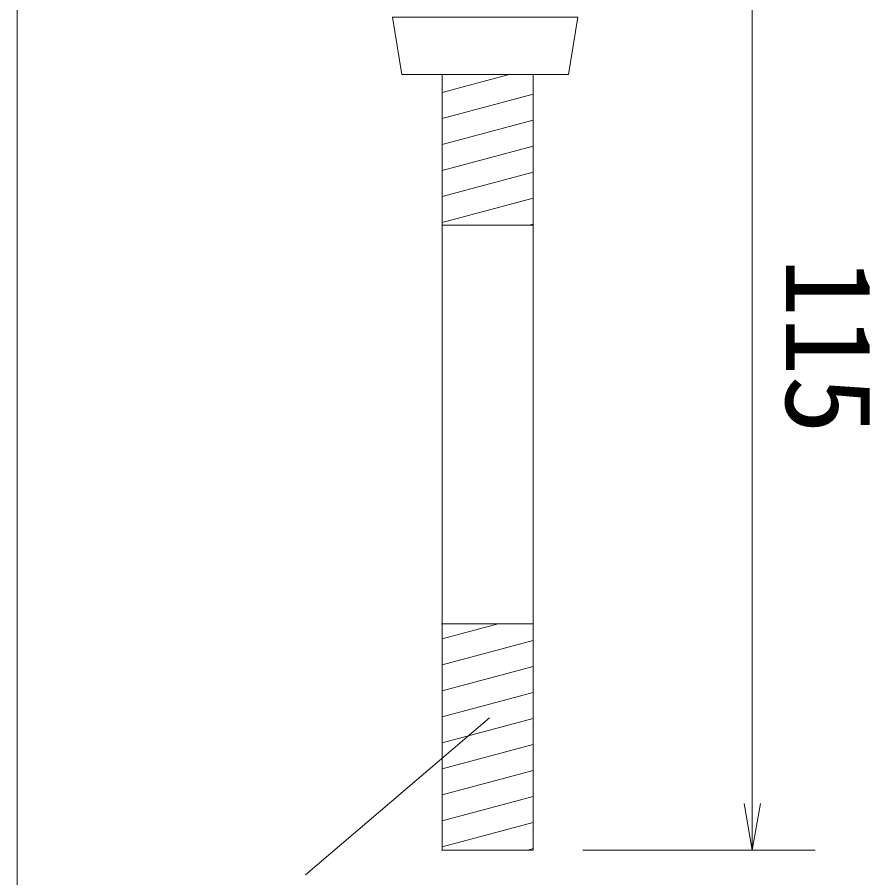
# Model space of a CAD drawing. Units: millimetres, scale not verified. Extents: x -1224 to 1080, y -808 to 808.
# Drawn here: x -1124 to -979.3, y -642.5 to -496.4 of the extents above; entities that cross this region are included whole.
import ezdxf
from ezdxf.enums import TextEntityAlignment as Align

# ---------------------------------------------------------------- set-up
doc = ezdxf.new("R2010")
doc.units = ezdxf.units.MM
doc.header["$LTSCALE"] = 8
doc.layers.add('0-0', color=7, linetype='Continuous', lineweight=18)
doc.styles.add('ＭＳ ゴシック', font='')
doc.styles.get('ＭＳ ゴシック').set_extended_font_data('MS Gothic')

msp = doc.modelspace()

# ---------------------------------------------------------------- linework, layer by layer
at = {"layer": '0-0'}
for p, q in [((-1123.98, -788.699), (-1123.98, -418.453)), ((-1060.305, -496.374), (-1058.698, -506.082)), ((-1028.806, -496.374), (-1060.305, -496.374)), ((-1030.412, -506.082), (-1028.806, -496.374)), ((-1058.698, -506.082), (-1030.412, -506.082)), ((-1051.86, -509.124), (-1040.486, -506.076)), ((-1051.86, -506.076), (-1051.86, -637.744)), ((-1036.41, -506.076), (-1051.86, -506.076)), ((-1036.41, -574.668), (-1036.41, -506.076)), ((-1051.86, -513.541), (-1036.41, -509.401)), ((-1051.86, -517.958), (-1036.41, -513.818)), ((-1051.86, -522.376), (-1036.41, -518.236)), ((-1051.86, -526.793), (-1036.41, -522.653)), ((-1051.86, -531.21), (-1036.41, -527.07)), ((-1036.41, -531.676), (-1051.86, -531.676)), ((-1037.115, -531.676), (-1036.41, -531.487)), ((-1036.41, -574.668), (-1036.42, -637.744)), ((-1051.971, -599.344), (-1036.42, -599.344)), ((-1051.86, -601.885), (-1042.378, -599.344)), ((-1051.86, -606.302), (-1036.414, -602.163)), ((-1051.86, -610.719), (-1036.415, -606.581)), ((-1051.86, -615.136), (-1036.416, -610.998)), ((-1043.816, -615.291), (-1075.039, -641.945)), ((-1051.86, -619.553), (-1036.416, -615.415)), ((-1051.86, -623.971), (-1036.417, -619.833)), ((-1051.86, -628.388), (-1036.418, -624.25)), ((-1051.86, -632.805), (-1036.419, -628.667)), ((-1000.621, -629.864), (-999.234, -637.744)), ((-997.848, -629.864), (-999.234, -637.744)), ((-1051.86, -637.222), (-1036.419, -633.085)), ((-1051.971, -637.744), (-1036.42, -637.744)), ((-1037.322, -637.744), (-1036.42, -637.502))]:
    msp.add_line(p, q, dxfattribs=at)
at = {"layer": '0-0', "color": 4}
for p, q in [((-999.234, -476.554), (-999.234, -637.744)), ((-999.234, -637.744), (-1027.955, -637.744)), ((-999.234, -637.744), (-988.568, -637.744))]:
    msp.add_line(p, q, dxfattribs=at)

# ---------------------------------------------------------------- texts
at = {"layer": '0-0', "color": 4, "style": 'ＭＳ ゴシック'}
msp.add_text('115', height=14.66, rotation=270, dxfattribs=at).set_placement((-997.917, -537.254), align=Align.BOTTOM_LEFT)

doc.saveas('drawing.dxf')
